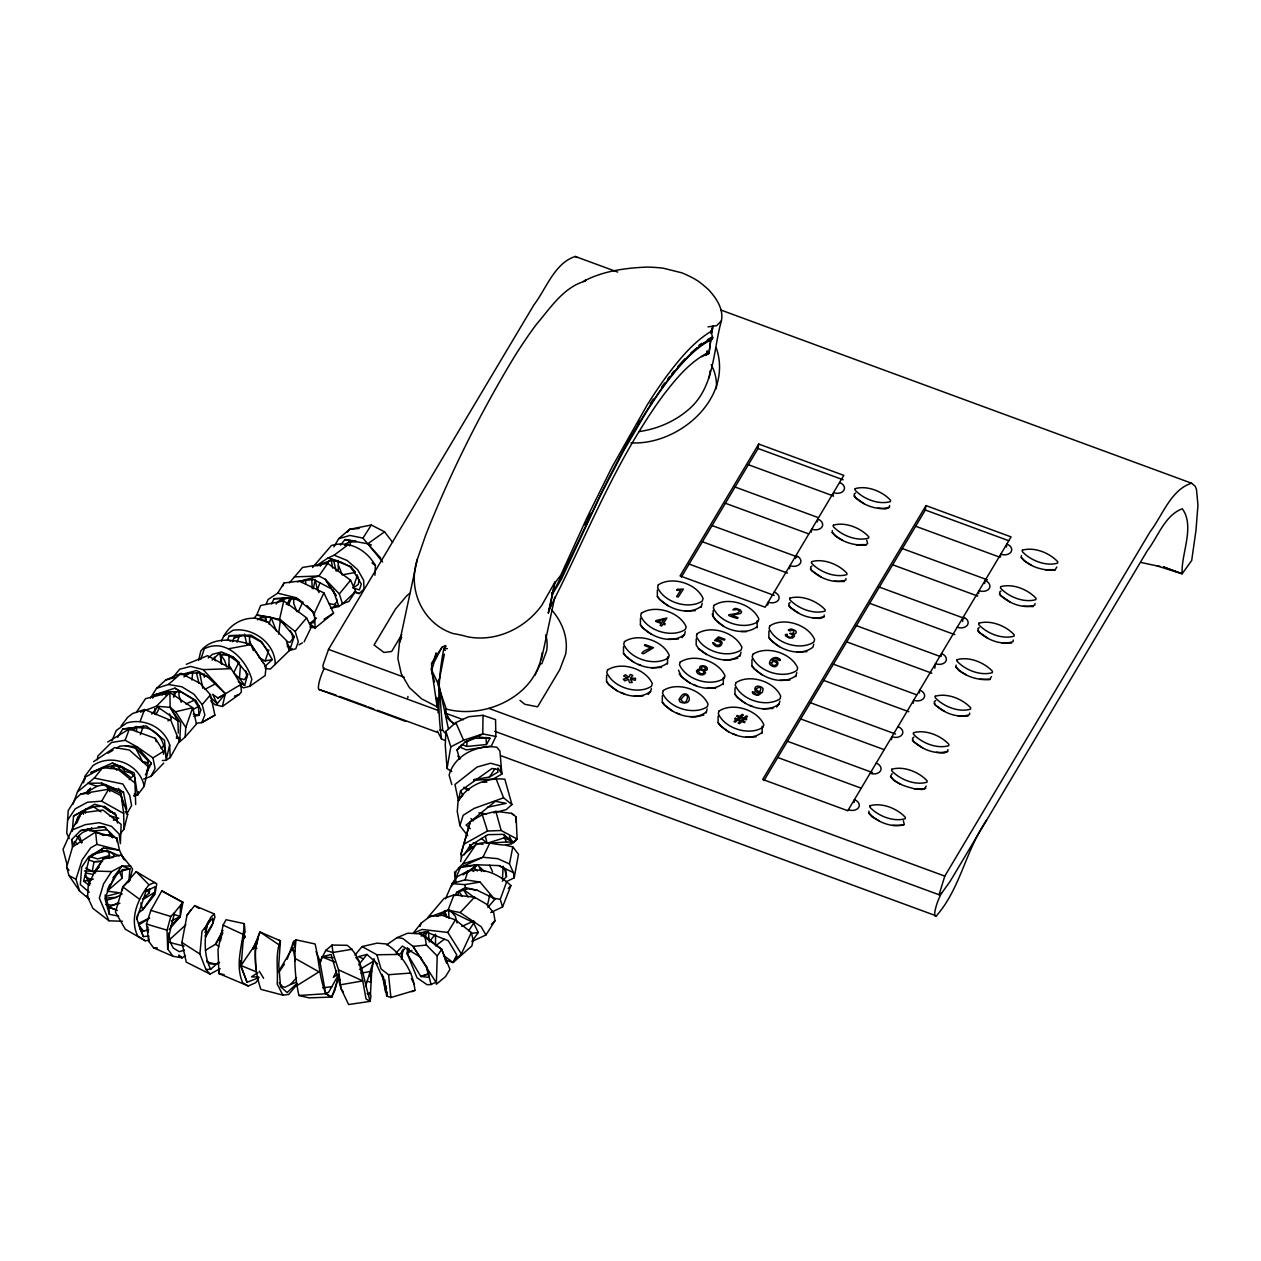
<?xml version="1.0" encoding="UTF-8"?>
<svg xmlns="http://www.w3.org/2000/svg" width="1261" height="1261" viewBox="0 0 1261 1261"><rect width="100%" height="100%" fill="white"/><g stroke="black" fill="none" stroke-linecap="round" stroke-linejoin="round"><path stroke-width="1.5" d="M516.112 822.503L516.143 816.813L511.572 813.345L495.841 811.359L482.301 814.732L470.274 821.778L460.927 854.249L461.605 857.512M469.801 848.543L469.833 844.886L473.427 848.354M85.433 813.077L85.48 809.152M516.143 816.813L517.089 839.038L513.889 842.364L506.481 841.985L504.4 837.808L504.447 834.309M451.785 771.59L447.04 768.485L445.259 745.188L445.905 731.333L455.804 722.553L468.777 716.705L483.01 715.318L482.79 733.949L464.836 742.256L457.018 750.011L459.682 759.09M469.88 849.678L469.975 845.737L487.834 834.656L503.123 834.341L513.889 842.364C502.272 849.599 488.448 838.723 475.901 844.618L461.621 856.03L460.659 861.515M138.269 912.98L142.729 909.812L154.93 892.094L155.103 886.735L146.055 891.038L136.803 918.906L143.344 936.608L148.798 936.04M338.263 570.965L338.263 560.404M305.603 583.875L305.745 580.123M319.837 962.269L325.716 950.416L332.116 945.041L347.201 945.309C362.333 956.689 363.105 978.126 368.527 995.024L370.498 993.495L371.711 971.159L373.823 959.132M437.614 698.153L438.071 712.764M176.272 738.174L179.897 738.379L180.638 722.711L170.14 707.374L169.92 692.541L145.535 698.657L136.267 712.544M249.52 644.812L249.568 636.096M374.943 575.252L375.415 565.527C366.746 549.969 349.25 540.055 331.407 545.524L312.539 567.529M438.229 683.698L438.402 680.262M419.976 933.865L441.728 949.36L437.22 955.98L436.338 984.226L445.606 976.534L449.956 969.346L441.728 949.36L424.784 935.883L418.731 933.345M502.445 879.374L503.139 866.244M445.07 740.522L441.523 738.962C437.457 709.108 437.803 678.071 443.888 648.422L446.142 646.121M638.964 431.593C658.21 428.913 676.337 420.796 690.713 407.666C714.577 385.236 713.159 350.164 721.402 320.814C723.782 308.992 716.311 298.195 708.745 289.872A140.129 84.03 70.7 0 0 698.263 281.187L694.338 278.791A109.66 82.249 50.1 0 0 681.933 272.849L663.018 268.152A137.607 109.092 -13.2 0 0 647.019 267.096C625.283 267.931 602.474 271.115 583.197 281.487M69.213 838.549L66.738 833.206L68.22 810.571L75.912 798.418L80.94 793.878L108.588 789.228L121.214 795.738L127.676 814.511L123.972 829.218L120.567 833.348M185.446 955.633L182.199 957.808L173.025 956.311L167.681 948.981L169.037 932.777M479.101 736.991L490.088 738.284L486.415 744.557L466.743 746.433L467.09 740.774M721.402 320.814L716.705 325.653L708.036 326.851M407.839 697.806L407.918 696.513M401.676 958.202L402.164 950.479M180.213 739.072L179.03 742.461L185.178 736.976L185.793 727.487L192.665 707.72L169.92 692.541L156.474 706.207L140.538 712.118M386.654 944.852L397.01 937.648L402.653 938.405L413.009 946.38L435.943 982.193L431.073 984.542L427.101 984.715L417.028 977.795L407.177 953.615L407.555 947.768M207.655 922.989C204.314 937.79 203.588 955.397 210.697 969.283L218.831 962.048M240.441 665.43L239.448 678.308L244.666 685.401L247.708 674.257L232.954 656.823L221.605 651.969L212.463 654.301L208.238 657.974M128.858 881.928L129.899 868.829L122.018 866.023L111.551 871.572L103.544 883.929L99.335 898.147L108.982 920.782L122.506 921.302M258.915 977.669L247.061 982.256L241.135 966.131L243.672 933.818L245.17 936.608L242.348 941.478M72.287 831.346L73.532 816.04L94.685 804.266L105.341 807.276L116.122 815.3L117.557 823.039M248.275 985.992L242.695 982.745C234.404 963.625 243.294 943.244 244.287 923.651L226.066 919.726L223.102 925.148L217.995 949.99L218.941 973.555L248.275 985.992L255.747 982.682L258.016 979.687M220.171 968.7L210.051 974.091L205.937 969.488L199.9 953.994L201.996 931.264L212.652 918.103L212.888 923.288L205.133 935.93M585.482 281.077L585.671 279.706L585.183 281.14C563.651 287.067 550.206 308.204 536.366 324.455A350.826 69.686 -69.8 0 0 514.898 355.901C480.299 412.804 449.594 474.656 425.619 535.31L417.265 559.569L399.438 642.763L397.877 658.526L401.266 673.8L409.352 687.56L421.6 698.83L437.189 706.869M446.11 708.997C485.312 719.684 536.729 695.867 542.041 652.883M191.893 679.963L192.697 672.46M716.264 388.751C717.194 380.696 715.113 371.869 711.251 364.823M354.94 955.144L362.065 946.554L377.149 943.133L386.229 943.969C401.912 954.073 413.245 971.664 414.948 990.358L390.894 997.53L386.701 995.985L386.859 991.777M142.903 898.809L149.302 892.82L149.744 888.973L146.244 890.534M832.386 530.582L832.213 532.11C839.763 541.867 854.186 545.855 866.149 545.036M824.205 615.037L824.032 616.55C812.383 620.995 796.747 614.406 788.566 605.532M845.989 578.531L845.816 580.044C834.183 584.426 818.531 577.916 810.35 569.026M889.572 505.519L889.399 507.032C877.766 511.414 862.114 504.904 853.933 496.014M868.987 811.186L868.813 812.715C876.6 822.172 892.284 828.13 904.105 824.71M926.157 786.107L924.612 788.708L914.572 788.819L922.075 789.559L925.873 788.204M956.09 665.13L955.901 666.659C963.483 676.369 977.858 680.436 989.853 679.6M947.925 749.601L947.752 751.115C936.103 755.56 920.483 748.971 912.286 740.097M969.709 713.08L969.52 714.609C957.887 718.991 942.251 712.481 934.054 703.591M991.477 676.574L989.932 679.175L979.892 679.285M1021.394 555.597L1021.221 557.126C1028.771 566.867 1043.194 570.87 1055.173 570.051M1013.245 640.052L1013.072 641.581C1001.423 646.01 985.803 639.422 977.606 630.563M1035.013 603.546L1034.84 605.059C1023.207 609.441 1007.555 602.931 999.374 594.057M1056.797 567.04L1055.236 569.641L1045.211 569.736M84.582 779.834L85.023 776.067L92.873 765.679C111.472 752.596 139.924 763.898 144.18 786.297L137.544 795.124L133.745 795.896M401.408 959.353L403.189 949.265M97.349 759.768L97.838 756.017L111.52 742.477L125.17 740.286L137.197 746.906L152.944 757.893L155.087 768.343L150.942 776.398L143.628 779.046M278.602 634.157L280.478 619.577M417.265 559.569C407.303 589.738 422.798 623.801 453.156 633.558A95.316 77.993 20.5 0 1 467.358 636.742C495.731 642.464 525.348 628.419 541.962 605.012L554.872 582.172L552.964 592.449L551.388 592.954M701.636 356.674L709.013 353.285L710.7 340.344M711.661 332.936L712.449 327.781L711.188 332.132L712.749 337.885L710.495 339.713M548.961 609.757L549.481 608.7C581.289 547.085 606.73 481.986 644.213 423.302A325.322 64.626 -69.8 0 1 664.106 394.157C676.4 378.3 689.704 362.017 707.925 352.781L706.333 354.767L707.169 351.125L706.333 354.767L708.981 353.301L710.778 340.139M711.771 332.62L713.127 325.953M709.186 377.827L710.148 370.592M87.971 793.642L88.491 789.827M122.27 890.723L122.806 886.893L136.188 871.65L156.758 883.803L154.914 894.459L142.729 909.812L140.806 902.923M229.029 668.078L228.998 655.2M681.366 577.081L758.05 448.475L758.696 444.045L843.798 475.365L765.175 607.219L680.073 575.899L758.696 444.045M767.744 605.138L768.185 602.191A7.976 5.69 8.3 0 0 778.541 599.826A7.976 5.69 8.3 0 0 774.222 592.055M789.544 568.632L789.969 565.685A7.976 5.69 8.3 0 0 800.325 563.304A7.976 5.69 8.3 0 0 796.022 555.549L795.581 558.497M811.327 532.126L811.753 529.179A7.976 5.69 8.3 0 0 822.125 526.799A7.976 5.69 8.3 0 0 817.806 519.043L817.38 521.991M833.127 495.62L833.553 492.673A7.976 5.69 8.3 0 0 843.908 490.293A7.976 5.69 8.3 0 0 839.605 482.522M853.981 802.595L854.406 799.647A7.976 5.69 8.3 0 1 858.725 807.403A7.976 5.69 8.3 0 1 848.369 809.783M891.48 739.703L891.905 736.755A7.976 5.69 8.3 0 0 902.261 734.391A7.976 5.69 8.3 0 0 897.958 726.62M763.993 780.575L925.322 510.011L925.968 505.598L1011.086 536.902L847.786 810.744L762.684 779.44L925.968 505.598M913.248 703.197L913.673 700.249A7.976 5.69 8.3 0 0 924.045 697.869A7.976 5.69 8.3 0 0 919.726 690.098L919.301 693.046M934.811 668.157L935.457 663.727A7.976 5.69 8.3 0 0 945.813 661.363A7.976 5.69 8.3 0 0 941.494 653.592L941.069 656.54M962.632 621.5L963.278 617.07A7.976 5.69 8.3 0 1 967.581 624.841A7.976 5.69 8.3 0 1 957.225 627.221M978.568 593.663L978.993 590.7A7.976 5.69 8.3 0 0 989.365 588.335A7.976 5.69 8.3 0 0 985.046 580.564L984.62 583.512M1000.336 557.141L1000.777 554.194A7.976 5.69 8.3 0 0 1011.133 551.814A7.976 5.69 8.3 0 0 1006.814 544.043L1006.388 547.006M136.803 918.906L137.402 915.187M282.842 995.134L277.168 983.927C278.318 969.252 274.866 954.876 280.415 940.816L259.971 931.989C252.578 950.479 254.659 970.844 260.838 989.349L282.842 995.134L288.706 994.425L296.745 984.794M435.266 658.179L436.148 652.899L432.759 663.507M289.226 599.858L288.28 605.343L291.244 598.77M331.927 997.041L309.118 997.877L298.92 995.481C294.948 977.433 293.687 958.171 296.083 939.839L315.108 943.969C319.128 960.866 319.238 977.37 325.732 993.747L331.927 997.041L337.601 979.907M447.04 768.485L450.808 746.843L445.905 731.333M174.522 691.753L173.577 697.144L175.862 692.336M506.181 881.723L514.204 877.861L518.492 854.264L512.817 846.888L506.008 845.327M606.446 681.791C616.14 693.739 637.53 701.778 650.613 691.327L651.417 688.459M623.375 653.403C633.085 665.335 654.459 673.39 667.542 662.923L667.589 656.823M650.613 691.327L648.154 694.48M640.304 625.015C650.014 636.947 671.404 645.001 684.487 634.535L685.275 631.651M667.337 664.058L667.542 662.923M657.249 596.611C666.88 608.732 688.348 616.566 701.415 606.131L702.219 603.262M684.487 634.535L682.028 637.688M701.211 607.266L701.415 606.131M662.198 702.314C671.908 714.246 693.282 722.301 706.365 711.85L707.169 708.966M679.127 673.91C688.837 685.842 710.227 693.913 723.31 683.446L723.357 677.33M706.16 712.969L706.365 711.85M698.373 648.658C709.249 657.785 728.054 665.209 740.239 655.042L741.042 652.173M723.105 684.565L723.31 683.446M712.197 614.17C718.802 629.334 743.864 637.152 757.167 626.638L757.215 620.538M740.034 656.177L740.239 655.042M756.963 627.773L757.167 626.638M717.966 722.821C727.66 734.753 749.034 742.808 762.133 732.357L762.18 726.241M734.895 694.433C744.589 706.365 765.979 714.42 779.062 703.953L779.865 701.084M761.928 733.476L762.133 732.357M751.824 666.029C761.534 677.977 782.908 686.031 795.99 675.565L796.794 672.68M779.062 703.953L776.603 707.122M768.769 637.64C778.4 649.746 799.868 657.596 812.935 647.161L813.739 644.276M795.786 676.684L795.99 675.565M812.62 617.748L820.123 618.473L823.922 617.118M834.404 581.242L844.366 581.542M856.203 544.736L866.228 544.626L867.615 543.538L866.748 540.165M877.987 508.215L885.49 508.955L889.289 507.6M892.804 825.34L902.829 825.23L904.216 824.142L903.349 820.769M936.34 752.313L943.843 753.053L947.657 751.682M958.108 715.791L968.07 716.106M1001.66 642.763L1011.621 643.078M1023.428 606.257L1033.389 606.573M95.631 872.801L92.226 871.335L94.039 861.736L102.567 860.979M173.025 956.311L153.59 947.846L148.861 941.494L146.449 924.061L150.847 910.347L161.818 890.881L182.94 902.23L180.228 916.574L169.116 929.578M210.051 974.091L186.265 962.111L181.883 942.471L187.054 915.108L190.963 909.796M220.596 940.659L222.614 930.003M349.691 545.903L350.684 540.796M514.204 877.861L513.432 872.659L509.476 863.927L512.817 846.888M87.119 793.957L87.907 790.284M554.872 582.172L548.22 613.209L551.593 603.641M549.481 608.7L552.681 593.758L561.508 579.098L599.984 496.298L623.754 450.634L646.026 412.568A339.981 67.542 -69.8 0 1 666.833 382.099C679.616 365.627 693.408 348.682 712.355 339.083L711.188 338.657L711.567 337.459L712.749 337.885L699.934 345.546M541.347 659.897L554.824 597.083M487.503 905.24L489.835 894.459M144.18 786.297L148.499 766.987L129.331 749.996L114.735 747.584L93.55 761.691M313.217 588.761L315.203 579.776L317.409 589.754L319.112 592.591M359.212 579.95L358.203 584.489L353.127 587.925L359.401 589.927L361.324 584.048L350.7 566.599L328.159 557.929L315.88 565.968M460.564 790.805L462.787 795.234L458.373 800.577L460.564 790.805L492.011 768.469L497.433 769.336L497.953 772.095L489.347 777.091L473.805 779.597M138.316 791.703L137.544 795.124L133.871 795.486M292.694 945.451L293.923 941.242L294.822 947.137M198.671 660.307L200.783 651.023C213.156 635.733 234.562 639.642 251.049 644.576L266.024 666.77L265.173 675.533L249.773 686.315L243.31 687.86L240.457 685.574M444.392 654.16L438.15 685.417L445.748 707.61L446.299 713.363L450.193 720.788L454.874 724.161M710.731 332.841L712.37 328.427M287.082 646.215L290.424 648.059L294.254 636.506L279.548 619.261L283.82 600.914L306.612 617.858L311.199 627.332L304.106 641.865M315.124 617.858L314.021 622.493L309.639 623.533L315.187 627.946L333.566 613.13L323.904 592.891L299.22 581.1L284.072 582.96L277.704 593.159L268.073 599.511L266.071 604.271M210.697 700.848L214.953 704.663L222.362 706.475L225.388 693.755L240.914 684.424L228.556 664.452M168.832 936.34L174.522 912.649L182.94 902.23M89.61 885.49L83.667 881.218L89.326 858L103.528 848.038L119.448 850.198L123.483 858.583M374.107 958.99L365.532 986.465M455.962 881.502L454.827 876.442L456.261 870.61L460.423 867.552L477.872 864.794L499.12 865.613L513.432 872.659M320.499 962.348L321.902 956.847L331.107 954.435L341.242 989.097L348.619 1004.528L370.056 1001.376L370.955 996.032L369.867 992.549M338.783 975.257L334.874 990.452L331.296 997.309L325.527 993.463L328.601 992.328L338.374 975.037M470.274 821.778L460.927 854.249M457.806 894.979L458.673 891.606M129.678 880.083L132.578 868.939L121.387 854.958L103.292 858.757L94.969 871.067L88.27 885.206L87.592 896.886L92.873 908.377L108.982 920.782M167.681 948.981L167.051 930.177L170.802 916.495L174.522 912.649M83.494 782.813L85.054 777.233L102.693 767.618L117.651 769.1L134.974 782.986L135.684 804.534M370.214 976.581L371.711 971.159M111.945 740.664L116.248 730.513L126.636 723.026C143.959 717.761 164.182 727.408 169.668 744.936L166.105 760.273L162.385 760.541M606.588 675.139L606.541 681.239L608.795 684.613L617.118 690.87M623.517 646.735L623.486 652.851L625.74 656.209L634.047 662.466M640.462 618.331L640.415 624.447L642.669 627.805L650.975 634.078M657.391 589.943L657.344 596.043L659.598 599.416L667.92 605.674M662.356 695.646L662.309 701.762L664.563 705.12L672.87 711.377M696.214 638.854L696.167 644.954L698.421 648.327L706.743 654.585M713.159 610.45L713.111 616.566L715.365 619.923L723.672 626.197M718.108 716.153L718.061 722.269L720.315 725.642L728.622 731.9M735.037 687.765L734.99 693.865L737.259 697.238L745.566 703.496M751.982 659.361L751.934 665.477L754.188 668.834L762.495 675.108M768.911 630.957L768.863 637.073L771.117 640.446L779.424 646.704M79.632 891.054L68.977 875.528L66.644 867.205L72.539 846.935L95.663 832.008L117.021 838.076L119.448 850.198L96.861 844.366L90.65 847.865L82.123 859.939L75.944 879.264L79.632 891.054L89.074 899.014L86.962 895.704M712.449 327.781L711.188 332.132L711.393 331.17C694.117 341.573 681.003 357.399 668.834 373.193A350.826 69.686 -69.8 0 0 647.382 404.639L612.389 466.381L587.248 517.089L560.688 575.363L555.061 582.708M130.419 879.626L122.806 886.893L115.429 912.097L125.312 929.231L145.22 940.785L148.656 940.312M249.773 686.315L251.822 679.458C246.652 660.149 225.798 637.483 204.329 648.8L200.735 659.44M205.039 932.383L207.766 923.241M238.565 663.002L233.663 672.822L239.448 678.308L244.429 679.632L247.708 674.257M710.936 332.605L711.992 329.168M467.689 835.712L459.918 825.624L463.15 815.3L474.246 808.364L503.58 797.819L511.934 804.55L506.228 809.625L493.634 812.809M445.511 898.825L452.1 883.63L465.136 879.8L467.91 871.036C484.161 867.253 499.324 874.693 510.941 885.569L502.556 906.943L490.75 912.554M154.725 882.464L148.987 884.812C137.78 898.699 129.363 918.749 137.701 936.025L145.22 940.785M269.019 624.148L271.147 617.527L276.411 630.941M75.392 824.489L77.804 817.002L85.007 809.972L94.685 806.567L99.745 806.409M232.67 641.707L233.758 638.318L236.564 635.56M420.039 926.441L421.095 923.225L429.969 916.4L442.28 915.328L455.41 919.836L471.362 932.557L473.143 940.075L471.898 945.939L453.014 962.521L445.259 959.952M259.167 657.69L265.157 660.953L268.877 649.904M353.127 587.925L357.336 575.442M140.397 734.627L143.297 726.131M443.399 915.454L445.18 910.426M240.268 686.22L240.914 684.424L241.371 692.021L239.291 694.417L222.362 706.475M317.409 589.754L319.916 582.74M88.38 793.705L90.382 788.172M287.193 959.18L293.545 941.683L296.083 939.839M88.365 793.768L90.303 788.44M94.874 872.77L103.292 858.757L113.049 857.48M502.556 906.943L500.239 899.377L506.512 882.18M125.17 740.286L129.363 728.937L155.245 738.315L163.52 751.335L163.536 754.267M437.22 955.98L426.439 945.072L413.009 946.38L426.517 966.62L428.992 977.338L420.811 976.487L407.177 953.615L409.005 948.666M72.902 804.297L77.473 791.955L85.054 777.233M140.129 721.371L144.589 709.533L170.881 720.441L179.314 741.105L170.235 757.577L166.105 760.273M541.741 663.853L546.533 651.212A70.143 50.014 8.3 0 0 545.761 634.803M617.701 272.077L575.268 256.472C554.525 263.108 546.297 288.69 533.939 304.863L328.506 649.383L322.958 665.256L323.131 668.141L437.535 710.242M1141.504 562.579L1156.936 565.874L1182.124 573.802L1191.692 560.499L1195.98 530.314L1197.95 505.062L1196.468 489.363L1195.207 486.242L1191.55 483.199C1170.807 489.835 1162.579 515.418 1150.221 531.59L944.788 876.111L939.082 894.679L941.983 892.567M237.005 642.164L239.606 635.355M437.11 916.432L448.018 910.158L453.976 894.884L474.53 897.217L486.431 904.09L493.745 912.822L494.99 920.751L485.958 934.953L471.882 941.526L478.282 932.494L473.332 922.532L448.018 910.158L427.637 917.724L444.077 898.431L453.976 894.884M424.925 937.364L427.038 931.942M134.186 729.93L135.605 726.509M165.585 694.984L167.035 691.517M221.542 641.124C228.178 622.461 249.993 612.137 267.962 622.114L286.956 641.014L289.1 650.818L270.295 669.134L265.236 668.425M399.438 642.763L401.66 637.467M243.767 935.189L245.107 932.037L244.287 923.651M552.286 594.688L552.681 593.758M253.209 949.249L259.971 931.989L279.674 945.277M455.867 877.892L460.423 867.552M563.935 569.877L566.157 564.865M560.341 578.657L562.548 573.66M564.03 570.335L566.252 565.338M271.635 603.956L273.984 598.691L296.051 597.714L302.514 602.096M76.7 823.244L81.335 812.935L102.945 810.066L121.135 824.379L120.378 843.688L119.18 834.057L111.472 826.286L99.13 822.708L85.212 824.662L71.672 830.227L63.05 849.347L67.164 865.03M227.752 639.185L229.297 635.702L251.097 635.134L261.768 641.833L272.281 659.566L264.621 666.77M107.453 889.777L109.849 884.528M298.353 611.664L302.845 601.891M146.859 770.534L148.499 766.987M309.891 627.016L315.187 627.946L314.367 613.177L323.904 592.891M584.773 524.954L586.349 521.565M483.01 715.318L495.557 719.653L495.857 736.456L491.349 746.023L466.302 749.901L459.225 746.78M443.588 955.428L453.014 962.521L461.353 953.899L471.362 932.557M587.137 519.926L590.274 513.385M489.946 842.679L482.947 857.259L458.2 868.388L462.74 863.974L475.901 844.618M286.405 641.597L290.014 642.322L294.254 636.506M534.916 675.313L540.559 663.585M152.691 698.074L154.189 694.969L174.869 688.159L193.926 699.729L198.45 706.917L199.017 715.318L193.768 716.28M282.369 586.444L284.072 582.96M455.032 895.641L456.64 892.362L465.404 887.586L477.446 890.392L493.256 898.084L500.239 899.377M155.938 714.64L159.217 708.162M206.347 926.141L210.918 917.11L214.275 913.941L194.635 905.619L187.054 915.108M256.267 971.868L241.04 965.516L253.225 947.547L258.363 937.506L255.211 949.801L255.904 969.11M336.734 970.781L333.33 977.338L337.775 974.359M145.409 774.885L151.399 763.315L137.197 746.906L125.312 745.724L119.795 746.165L116.438 748.183M222.708 930.476L215.489 944.284L205.496 950.258M445.18 645.537L441.98 647.256L434.147 662.135L431.735 670.19L437.236 707.248L436.432 697.443M89.972 831.204L91.817 827.768M278.46 971.758L293.025 947.295L295.279 960.898M71.672 830.227L81.335 812.935M205.685 936.891L212.021 925.558L214.906 917.125L214.275 913.941M327.387 563.699L329.231 560.451M126.872 813.865L131.585 805.59L129.725 795.392L122.853 783.995L94.307 778.069L77.473 791.955M628.293 439.979L631.099 435.108M67.684 820.013L75.187 808.9L87.513 802.217L101.668 801.192L108.588 789.228M451.217 886.641L456.892 876.821L467.91 871.036M108.935 887.949L117.273 873.668M986.559 820.328C965.579 850.213 960.614 888.343 936.324 915.896L935.378 916.258A14.328 2.837 -69.8 0 1 935.694 907.92A14.328 2.837 -69.8 0 1 941.21 893.781L950.258 881.171L1147.337 550.679C1157.976 536.808 1164.88 515.197 1182.298 508.782C1195.255 526.436 1180.958 553.957 1182.124 573.802L1163.336 566.898L1178.089 572.321M333.881 546.88L338.689 538.699L349.581 529.305L371.333 525.002L384.558 531.827L392.66 542.356M401.755 634.582L391.667 651.48L383.927 652.457L374.06 645.001L395.497 609.079L406.657 595.886A89.452 63.775 8.3 0 1 409.557 593.49M637.593 424.043L639.422 420.938M461.353 953.899L447.781 932.431L455.41 919.836M552.964 592.449C584.505 532.599 609.331 468.824 646.199 411.638A341.258 67.795 -69.8 0 1 667.069 381.058C678.922 365.643 691.722 350.211 708.587 340.06M117.683 737.322L122.774 729.016L146.166 725.879L164.529 740.317L166.011 758.034C165.033 744.747 160.683 731.364 145.977 727.944L135.794 727.55L122.774 729.016M150.453 698.058L156.585 688.301L165.711 680.01L181.032 673.406L200.357 683.494L210.492 694.795L214.89 715.176L201.728 722.648L196.29 723.215M404.576 948.997L399.028 955.081M338.689 538.699L349.928 535.436L362.963 538.1L371.333 525.002M464.095 854.895L469.975 845.737M468.682 930.854L474.593 921.728M222.898 932.904L215.489 944.284L218.752 946.302M441.98 647.256L431.561 663.254L431.735 670.19L439.206 686.094L448.427 728.953M457.018 956.453L453.014 962.521L456.797 954.955L448.27 940.722L426.722 932.194L419.251 932.935L428.425 931.737M289.447 582.85L302.561 567.45L327.734 563.352L350.574 580.218L355.57 591.393L348.903 601.465L341.699 604.003M489.347 777.091L494.785 769.052M278.98 972.089L284.403 964.113M204.613 929.105L209.105 920.94L208.317 921.413M327.734 563.352L318.923 576.009L297.423 581.92M456.892 876.821L452.1 883.63L464.836 884.623L480.047 882.054L494.738 899.408L487.865 907.494M121.103 726.052L127.629 717.351L132.657 713.49L144.589 709.533M667.636 379.088L669.638 376.519M347.374 532.158L349.581 529.305L359.117 528.438M286.294 604.476L290.96 598.486M358.66 964.823L366.983 954.435L377.465 963.814M421.095 923.225L413.167 933.282L422.104 929.452L447.781 932.431M94.307 778.069L102.693 767.618M320.215 566.236L322.406 563.509L330.839 560.546L338.642 561.539M276.175 603.987L278.397 601.245L286.909 598.25L296.682 599.495L302.719 602.695M429.15 941.951L434.446 935.394M671.845 373.745L674.288 370.766M210.209 697.018L217.16 703.796L225.388 693.755L203.179 669.638L190.569 666.423L179.677 669.228L172.694 677.709M330.603 608.354L338.831 606.509L342.503 604.019L339.335 593.931L350.574 580.218M340.375 545.178L345.025 539.598L356.122 541.205M292.189 648.706L288.769 650.66L295.815 648.769L298.305 641.676L295.184 631.493L306.612 617.858M151.73 714.104L157.798 706.917M254.328 617.858L256.708 615.037L260.68 605.485L283.82 600.914M214.89 715.176L201.728 722.648L204.849 715.097L202.186 704.647L210.492 694.795M457.018 750.011L461.479 744.841M502.351 881.25L506.512 876.458L505.819 869.775L499.12 865.613M185.178 736.976L196.511 723.972L192.665 707.72L175.61 711.771L170.14 707.374L156.474 706.207L177.927 720.945L178.305 733.114M677.898 366.525L684.975 358.77M161.093 748.482L163.567 745.677M279.059 982.618L282.732 986.843L285.144 987.205L290.661 984.4L296.571 977.732M242.679 939.398L245.17 936.608L242.585 935.441M396.096 953.032L402.369 946.049L420.969 957.477M448.018 910.158L460.17 912.57L474.53 897.217M508.262 888.453L510.941 885.569M150.942 776.398L163.741 763.094M151.399 763.315L147.789 767.066L148.041 760.698L135.857 748.277L125.312 745.724M328.743 603.499L334.197 604.602L337.065 601.655L336.624 598.707M71.593 839.621L80.562 830.573L92.021 828.445L82.611 832.465L78.734 835.838L73.784 844.523L71.593 839.621L72.539 847.203M110.416 768.69L112.796 766.325L116.895 770.298M491.396 924.281L494.99 920.751M170.881 925.653L180.228 916.574L180.449 906.817L182.404 902.214L161.818 890.881M342.503 604.019L355.57 591.393M354.199 592.055L359.18 593.584L364.035 589.029L363.641 580.218L357.651 569.704L347.106 560.467L334.165 555.171L328.159 557.929L338.815 561.24M296.997 983.47L287.114 992.533L280.572 986.685L278.744 964.76L280.415 940.816L278.917 940.296M212.069 660.07L218.689 654.018L228.273 655.562L239.558 662.892L232.954 656.823M129.189 779.613L134.628 774.648M170.093 939.177L185.84 924.817M690.697 353.222L697.018 347.784M156.585 688.301L168.422 684.487L181.032 673.406M83.935 793.61L97.05 786.328L102.519 784.783L119.937 790.489L123.483 792.207L126.762 809.105M108.446 889.951L122.112 878.239L122.096 869.743L129.899 868.829L120.441 871.335L113.033 877.514M511.477 843.751L517.089 839.038L501.184 830.51L487.487 831.015L464.537 843.861M710.211 340.864L712.355 339.083M309.639 623.533L316.543 618.126M855.557 493.004L854.186 494.076L855.037 497.464L864.337 503.754M811.974 566.016L810.602 567.087L811.469 570.476L820.753 576.766M790.19 602.522L788.819 603.593L789.67 606.982L798.97 613.272M1000.998 591.031L999.626 592.118L1000.493 595.491L1009.777 601.781M979.23 627.552L977.858 628.624L978.725 631.997L988.009 638.302M935.694 700.564L934.306 701.652L935.173 705.025L944.457 711.33M913.91 737.086L912.538 738.158L913.405 741.547L922.689 747.836M892.142 773.592L890.597 776.193C895.673 784.106 906.028 786.454 914.572 788.819M334.165 555.171L348.209 544.626M444.345 939.256L435.565 945.829L435.518 934.086M467.768 872.313L477.872 864.794L463.906 866.165M698.846 345.404L701.731 343.323M384.558 531.827L367.771 543.806L345.025 539.598M162.18 694.953L166.641 691.769L181.221 691.722M344.647 545.067L349.171 541.867M301.458 582.456L304.342 580.438L313.721 579.571L331.359 588.777L336.183 595.775L325.259 579.288L318.923 576.009L294.333 576.876M344.458 545.225L348.698 542.262L356.106 541.631M257.433 619.813L260.318 617.827L269.633 617.039L279.28 620.239L284.592 624.29M421.127 936.088L426.722 932.194M407.177 953.615L411.858 950.368M96.104 869.412L99.115 867.332M463.055 874.85L477.872 864.794M279.958 600.189L283.094 598.077M183.933 676.921L189.481 673.216L198.529 672.822L207.356 676.653L225.388 693.755L217.885 698.011L212.668 694.307L217.16 703.796M257.953 972.578L251.459 976.881L258.773 976.991M223.528 636.411L233.017 630.264C252.941 626.922 275.639 643.677 275.182 664.484M324.061 619.23L333.566 613.13M139.876 924.25L149.507 918.166M143.581 899.188L154.93 892.094M296.603 985.85L318.986 971.853L295.106 958.423M152.944 757.893L163.52 751.335M107.674 742.051L129.363 728.937M192.649 709.848L199.396 705.797M359.779 969.457L372.515 961.812M108.068 753.195L113.096 750.185M105.782 900.543L116.422 897.312L122.207 893.891M103.528 848.038L88.711 856.771L81.666 867.205L80.341 884.576L89.247 892.315M708.02 353.852C703.323 356.469 711.393 351.929 708.02 353.852L709.013 353.285M298.999 644.797L302.404 642.842M167.902 720.866L171.307 718.991L169.51 713.852M73.532 816.04L85.007 809.972M707.421 339.635L711.567 337.459M204.849 689.389L216.009 683.525M450.808 746.843L463.607 740.223L482.79 733.949L495.857 736.456M217.885 698.011L223.024 695.363M138.489 923.509L149.539 917.945M317.63 565.858L322.406 563.509M171.433 920.893L180.228 916.574L173.356 914.146M108.903 907.1L118.534 902.703M206.725 960.63L209.909 963.798L215.994 964.224L219.572 962.584M461.778 926.425L473.852 920.987M185.856 703.969L194.588 700.076M133.839 776.429L130.876 772.394L122.932 767.303L112.324 763.063L90.792 772.646L101.258 768.564M130.419 729.867L135.794 727.55M411.716 991.729L414.948 990.358M397.01 937.648L407.823 933.172L418.242 933.755M186.329 664.295L207.561 655.688L231.299 668.677L203.179 669.638M113.348 820.28L118.723 818.121M464.836 742.256L475.302 738.205L490.088 738.284M290.661 984.4L296.162 982.287M737.78 658.21L729.488 660.102L724.019 659.85M703.922 715.003L695.631 716.894L690.145 716.642M427.668 973.933L420.811 976.487L428.945 973.965M234.483 696.135L239.291 694.417M324.345 668.172A14.328 2.837 -69.8 0 0 319.254 681.838A14.328 2.837 -69.8 0 0 319.096 689.531L336.056 695.11M330.902 607.834L336.309 605.926M233.758 638.318L242.175 635.481L251.837 636.884L260.838 641.817L267.521 650.014M93.361 879.09L83.667 881.218M462.74 863.974L482.947 857.259L497.732 858.678L509.476 863.927M509.46 836.469L510.91 839.227L504.4 837.808L487.061 843.294L481.481 838.439M456.64 892.362L468.194 888.737L477.698 890.345M184.563 950.148L179.283 951.677L173.23 948.036L170.566 942.739L168.753 934.038M109.77 855.478L97.696 858.914L90.571 856.818M165.711 680.01L174.759 677.535M511.934 804.55L504.826 779.188C486.967 777.359 466.964 785.177 458.042 801.429L457.254 811.564L459.918 825.624M180.875 674.667L196.59 670.521L207.356 676.653M105.514 896.476L119.669 892.804L107.075 891.133M366.983 954.435L358.534 956.61L363.483 958.896M91.927 854.595L105.845 851.017L100.47 850.387M119.89 903.286L112.481 905.209L105.735 904.452M154.189 694.969L166.641 691.769M300.827 581.289L304.342 580.438M103.008 767.886L112.891 765.537L122.932 767.303M140.176 929.499L143.565 931.107L148.735 929.877M487.329 807.292L506.181 803.336L495.4 801.287L466.113 825.088L470.306 828.729M182.577 674.572L189.481 673.216M265.157 660.953L272.281 659.566M229.376 648.627L251.049 644.576L263.659 663.428M361.103 973.161L370.167 971.474L371.002 982.13L366.872 981.263M354.924 572.526L342.251 574.858L338.468 565.369M343.418 992.108L341.242 989.097L340.438 984.809L362.742 980.9L366.053 998.964L370.056 1001.376L368.291 994.409M352.339 949.218L332.825 952.496L325.716 950.416M80.562 830.573L104.269 826.853L117.305 839.637M221.763 663.964L220.738 654.79L225.577 654.065M470.574 933.439L478.282 932.494M695.363 610.639L685.196 610.939M678.434 639.028L668.251 639.327M661.505 667.432L651.322 667.731M806.882 651.669L796.716 651.969M643 696.009L634.393 696.119M715.696 688.128L707.09 688.238M789.953 680.057L779.771 680.357M773.009 708.461L762.842 708.761M756.08 736.85L745.913 737.149M322.674 987.804L332.116 986.701M103.213 835.349L110.921 834.467M80.94 793.878L90.272 792.98M91.88 831.046L107.169 829.785M362.065 946.554L376.913 954.766L381.074 968.984L388.561 974.706L410.692 973.051M105.656 898.1L116.422 897.312M473.789 780.338L493.177 779.03L501.878 774.049L499.908 751.02L496.834 747.269C477.588 744.195 454.055 755.355 449.121 775.216L451.801 784.547M506.481 841.985L487.061 843.294L485.375 836.09M298.92 995.481L325.732 993.747L319.569 959.999L316.054 951.582M205.937 969.488L210.697 969.283M84.44 871.02L95.568 871.209M273.984 598.691L286.909 598.25M483.042 782.23L486.888 782.119M102.425 861.531L94.039 861.736L88.759 859.986M229.297 635.702L242.175 635.481M376.913 954.766L399.406 954.435M123.483 792.207L101.731 783.113L87.829 783.254L97.05 786.328M130.829 866.008L122.018 866.023L114.578 875.828L104.915 898.242L109.297 914.288L118.66 916.148M630.957 442.863C678.97 445.559 733.571 397.987 716.264 347.894M367.124 993.463L370.498 993.495M94.969 871.067L111.551 871.572M153.59 947.846L157.373 947.973M740.948 631.446L746.433 631.714M447.387 648.69L443.888 648.422L445.228 650.503M439.79 730.072L442.658 730.292L446.11 734.186M334.669 962.001L321.902 956.847L333.093 957.761M98.279 826.649L105.672 827.452M134.817 746.559L142.856 762.054L147.726 762.669M321.902 956.847L325.637 957.335M478.865 812.856L486.352 813.912M473.238 842.931L482.979 844.366M465.136 879.8L480.047 882.054M269.633 617.039L256.708 615.037L279.548 619.261L295.184 631.493M1156.936 565.874L1160.136 566.378M168.422 684.487L181.852 686.772L193.973 694.228L202.186 704.647M85.685 872.975L93.062 874.377M142.856 762.054L147.71 762.984M193.296 714.104L199.017 715.318L200.972 709.864L195.944 700.517L174.869 688.159M291.417 950.305L295.074 951.093M224.253 974.721L218.941 973.555L218.941 969.851M253.225 947.547L256.881 948.398M100.943 850.245L112.119 852.956L114.105 855.399M277.704 593.159L296.051 597.714L314.367 613.177M115.066 813.14L110.022 811.848L102.582 806.425M206.836 961.907L215.994 964.224M169.1 942.282L184.106 946.16M132.216 773.308L125.17 771.464L120.583 766.01M109.471 815.757L116.942 817.743M465.593 788.141L469.344 789.15M259.861 619.797L267.962 622.114M146.449 924.061L167.051 930.177M150.847 910.347L170.802 916.495M371.364 544.988L367.771 543.806L362.963 538.1M339.635 696.419L366.384 706.239M437.457 732.389L377.37 710.29M721.04 310.096L1191.55 483.199M758.05 448.475L843.152 479.795M925.322 510.011L1008.627 540.67M748.372 464.71L833.537 496.03M915.659 526.247L998.948 556.889M735.068 487.014L818.405 517.672M902.34 548.567L987.458 579.871M725.39 503.249L808.727 533.907M892.662 564.786L977.779 596.09M712.087 525.553L797.22 556.873M879.358 587.106L964.476 618.41M702.424 541.757L787.542 573.109M869.68 603.325L954.798 634.646M689.121 564.077L774.222 595.413M856.377 625.645L939.681 656.287M846.698 641.865L931.816 673.185M833.395 664.184L916.7 694.827M823.717 680.42L908.834 711.724M810.413 702.724L895.531 734.028M800.735 718.959L884.04 749.601M638.413 664.374L640.761 665.241M694.18 684.896L696.513 685.748M749.932 705.403L752.265 706.27M787.431 741.263L872.533 772.583M620.916 692.525L624.431 693.818M676.668 713.048L680.183 714.325M732.436 733.555L735.951 734.848M777.753 757.498L861.058 788.141M328.506 649.383L404.198 677.236M489.11 708.477L944.788 876.111M444.912 712.954L463.37 719.747M494.738 731.285L939.413 894.884M368.212 706.917L373.713 708.95M501.358 755.875L936.324 915.896M319.096 689.531L405.758 721.418M465.088 788.771L468.588 790.08M105.073 895.026L108.809 907.211L117.352 910.442M107.879 906.691L115.082 909.48M461.794 744.51L466.743 746.433M334.197 604.602L338.831 606.509L333.109 589.754M88.018 828.887L103.638 835.412M355.98 592.229L359.18 593.584M134.312 793.768L137.544 795.124L134.06 772.788L112.324 763.063M106.665 850.229L119.322 855.872M227.39 639.674L230.779 641.218M332.116 945.041L332.825 952.496L338.547 969.835L362.742 980.9L359.227 961.639L355.744 957.398M223.102 925.148L243.357 934.496M178.699 956.185L182.199 957.808L178.904 955.034M504.4 837.808L513.889 842.364M106.554 786.47L121.529 793.752M575.268 256.472L577.286 257.465M84.566 876.363L91.328 879.689M85.748 868.072L92.226 871.335M966.241 674.808L959.085 670.757L955.838 667.085M900.921 784.342L893.781 780.291L890.518 776.618M340.58 561.791L349.675 566.567L354.956 571.942M176.445 736.566L179.897 738.379M1031.561 565.275L1024.436 561.05L1021.142 557.535M842.553 540.26L835.428 536.035L832.134 532.52M879.153 820.864L871.997 816.797L868.734 813.124M68.977 875.528L75.944 879.264M463.89 787.227L468.729 789.859M101.668 801.192L123.688 813.487L123.972 829.218M238.234 681.744L244.666 685.401M689.799 682.989L681.492 676.731L678.481 670.127M181.883 942.471L199.9 953.994M194.635 905.619L198.939 908.409M460.17 912.57L481.166 926.709L485.958 934.953M93.267 806.583L100.99 811.848M470.7 869.412L473.789 871.556M475.618 898.431L463.134 889.226L468.004 896.949M122.806 886.893L139.419 899.14M130.23 777.075L119.369 768.769L117.588 765.695M104.174 806.157L116.122 815.3M372.011 562.895L375.415 565.527M511.572 813.345L514.189 815.441M519.989 700.344L524.797 704.284L537.596 706.822L559.837 669.528L565.59 654.349A89.452 63.775 8.3 0 0 551.877 610.103M74.525 841.481L77.362 843.94M457.759 756.127L460.549 758.555M484.571 871.509L478.881 866.354L481.607 871.54M279.548 619.261L284.687 623.959M470.936 818.547L473.458 820.895M118.25 788.361L121.009 790.962M490.97 895.673L494.738 899.408M446.788 717.068L453.582 723.798M145.567 889.021L149.302 892.82M446.41 716.894L450.193 720.788M136.188 871.65L148.987 884.812M473.49 867.079L477.288 871.004M339.335 593.931L325.259 579.288L331.359 588.777M307.053 605.658L312.287 611.096L314.415 616.172M90.461 883.756L87.829 880.919L85.401 873.526M380.822 558.229L367.771 543.806L382.603 561.965M449.704 910.001L455.347 916.306L457.049 922.973M125.138 811.643L127.676 814.511M286.925 643.961L290.424 648.059M138.82 925.464L143.565 931.107M350.7 566.599L355.161 571.958M337.885 977.165L340.344 980.16M66.644 867.205L69.008 870.263M76.606 836.138L81.697 842.963M458.972 891.559L462.314 896.413M220.738 654.79L224.568 660.338L226.822 667.069M469.833 844.886L471.709 847.628M290.125 630.547L292.048 633.385L292.883 639.327M497.953 768.028L501.878 774.049L500.254 765.9L490.576 763.22L477.115 767.019L454.937 784.515L458.373 800.577M175.61 711.771L185.793 727.487M259.309 971.222L263.581 978.268M121.387 854.958L124.413 859.923M105.987 784.925L109.959 791.672M109.013 831.976L112.418 837.777M170.14 707.374L177.927 720.945M437.378 731.128L441.523 738.962M375.006 961.15L383.817 979.986L386.938 993.904M411.37 978.52L414.412 984.51M101.731 783.113L102.519 784.783M489.583 865.204L492.594 871.808M455.804 722.553L463.607 740.223M357.005 574.953L358.487 578.279M139.467 927.056L143.344 936.608M296.966 611.711L293.797 603.814L293.64 598.833M79.144 835.476L81.997 842.569M82.233 811.107L83.494 814.243M496.014 778.604L503.58 797.819M240.488 965.516L247.061 982.256M249.694 641.077L253.382 650.597M119.117 870.5L122.112 878.239M444.518 910.71L447.119 917.551M441.728 949.36L446.63 963.278M181.253 702.298L179.03 695.867L178.967 690.902M482.301 814.732L487.487 831.015M444.345 911.199L446.126 916.81M155.245 738.315L156.254 741.767M384.321 982.666L386.701 995.985M495.841 811.359L501.184 830.51M214.338 657.139L215.332 660.811M431.073 668.819L434.493 681.933M504.416 868.34L506.512 876.458M382.178 974.327L385.551 992.044M426.517 966.62L431.073 984.542M119.937 790.489L123.452 804.802M333.582 560.341L336.23 571.186M196.543 673.138L199.017 683.383M244.476 634.157L246.983 645.065M199.474 672.003L202.879 688.411M464.836 884.623L465.404 887.586M245.785 671.025L246.904 676.858M424.784 935.883L426.439 945.072M331.344 560.735L332.652 568.033M219.777 652.914L221.573 663.948M121.214 795.738L123.688 813.487M390.894 997.53L388.561 974.706M240.41 960.803L241.135 966.131M383.344 976.361L383.817 979.986M338.547 969.835L340.438 984.809M386.134 985.881L386.496 988.829M265.756 617.701L266.229 621.5M265.362 617.985L265.803 621.626M95.663 832.008L96.861 844.366M439.206 686.094L442.658 730.292M147.836 926.914L148.231 932.383M148.483 936.025L148.861 941.494M108.809 907.211L109.297 914.288M428.567 932.636L429.024 940.091M136.409 726.494L136.677 731.522M454.59 871.855L454.827 876.442M311.751 578.72L312.224 588.461M154.74 708.587L155.024 714.341M486.068 737.307L486.415 744.557M134.832 777.785L135.069 782.892M169.668 744.936L170.235 757.577M448.664 910.647L448.995 918.276M117.021 838.076L117.1 841.97M109.029 852.058L109.155 857.795M384.983 980.081L385.062 985.503M204.203 673.926L204.25 677.22M876.19 763.126A7.976 5.69 8.3 0 1 880.493 770.897A7.976 5.69 8.3 0 1 870.137 773.277M650.203 403.804A339.981 67.542 -69.8 0 1 653.356 399.043M661.615 387.159A339.981 67.542 -69.8 0 1 664.657 383.013M780.338 660.323C779.456 661.93 774.632 655.2 772.189 660.732C781.662 658.1 778.053 671.088 770.676 665.178A4.477 2.885 10.3 0 1 769.462 663.239C769.62 658.652 775.389 655.815 779.109 658.605A3.578 2.301 10.3 0 1 780.338 660.323M752.486 691.974L752.47 692.462A3.484 2.254 10.3 0 0 753.211 693.786L756.411 695.189A4.319 2.79 10.3 0 0 758.476 695.174L762.432 692.226L763.126 688.837A4.524 2.916 10.3 0 0 760.478 686.709C752.47 683.525 753.574 694.827 760.462 692.226A8.654 5.58 10.3 0 1 758.823 693.771L757.64 694.228A2.648 1.718 10.3 0 1 755.544 694.007L754.22 691.958L752.486 691.974M698.2 671.372L700.549 673.705A2.695 1.734 10.3 0 0 702.156 673.784A2.648 1.702 10.3 0 0 703.386 673.216L703.827 672.539A2.774 1.797 10.3 0 0 702.566 670.505L701.479 670.111A2.664 1.718 10.3 0 0 699.871 670.048A2.68 1.734 10.3 0 0 698.641 670.616L698.2 671.372M713.017 642.637L713.127 643.677A4.098 2.648 10.3 0 0 714.404 645.128C720.851 650.597 726.368 639.485 717.052 640.178L719.148 638.287L724.334 640.194L724.949 639.264L718.486 636.884L714.561 640.525L720.267 642.148A2.774 1.781 10.3 0 1 720.74 643.299L719.259 645.096L716.437 645.065A2.554 1.639 10.3 0 1 714.798 643.409L713.017 642.637M771.212 662.892L772.835 665.256A2.364 1.529 10.3 0 0 774.38 665.461A2.932 1.891 10.3 0 0 775.83 665.004L776.823 663.491A2.743 1.765 10.3 0 0 776.398 662.372L773.545 661.316L771.212 662.892M679.301 699.209L679.411 700.88A3.736 2.412 10.3 0 0 680.972 702.424C696.813 706.538 686.41 683.982 679.301 699.209M635.512 678.434L635.323 680.278L630.516 679.269L632.234 682.453L629.491 682.595L628.593 679.364L624.762 680.861L623.281 679.159L627.552 678.182L623.612 675.975L625.44 674.73L628.845 677.283L630.248 674.446L632.817 675.392L630.658 677.945L635.512 678.434M789.796 598.171L789.654 599.542C797.882 608.48 813.187 614.58 825.009 611.128L825.167 609.757C816.939 600.819 801.618 594.719 789.796 598.171M811.595 561.665L811.438 563.036C819.666 571.974 834.987 578.074 846.809 574.622L846.951 573.251C838.723 564.313 823.417 558.213 811.595 561.665M833.379 525.159L833.237 526.531C841.465 535.468 856.771 541.568 868.593 538.116L868.75 536.745C860.522 527.807 845.201 521.707 833.379 525.159M855.179 488.653L855.021 490.025C863.249 498.962 878.57 505.062 890.392 501.61L890.534 500.239C882.306 491.301 867.001 485.201 855.179 488.653M869.98 805.763L869.838 807.135C878.066 816.072 893.371 822.172 905.193 818.72L905.351 817.349C897.123 808.411 881.802 802.311 869.98 805.763M891.748 769.257L891.606 770.629C899.834 779.566 915.155 785.666 926.977 782.214L927.119 780.827C918.891 771.89 903.585 765.79 891.748 769.257M913.531 732.736L913.374 734.107C921.602 743.044 936.923 749.144 948.745 745.692L948.887 744.321C940.659 735.384 925.353 729.284 913.531 732.736M935.299 696.23L935.158 697.601C943.386 706.538 958.691 712.638 970.513 709.186L970.671 707.799C962.442 698.862 947.121 692.762 935.299 696.23M957.067 659.708L956.926 661.079C965.154 670.032 980.459 676.117 992.297 672.665L992.439 671.293C984.21 662.356 968.889 656.256 957.067 659.708M978.851 623.202L978.694 624.573C986.922 633.511 1002.243 639.611 1014.065 636.159L1014.207 634.787C1005.979 625.834 990.673 619.75 978.851 623.202M1000.619 586.68L1000.477 588.067C1008.69 597.005 1024.011 603.089 1035.833 599.637L1035.99 598.266C1027.762 589.328 1012.441 583.228 1000.619 586.68M1022.387 550.174L1022.245 551.546C1030.473 560.483 1045.779 566.583 1057.601 563.131L1057.758 561.76C1049.53 552.822 1034.209 546.722 1022.387 550.174M787.274 634.425L787.179 635.276A2.506 1.624 10.3 0 0 788.803 636.931C792.302 638.901 794.556 633.385 789.827 633.448C794.982 634.661 795.423 628.419 789.733 630.941L788.251 630.185L789.307 629.475A3.893 2.522 10.3 0 1 792.003 629.16L795.281 630.547A3.578 2.301 10.3 0 1 796.18 632.455L795.959 633.022A2.979 1.923 10.3 0 1 794.083 633.968L793.122 633.984L794.572 636.08L792.665 637.987L789.197 638.034L785.824 636.064A4.161 2.68 10.3 0 1 785.43 634.504L787.274 634.425M741.5 611.758L741.421 612.247A4.224 2.727 10.3 0 1 740.27 613.555L731.695 615.258L738.063 617.591L737.449 618.536C716.815 612.342 738.773 616.408 739.545 610.86L736.928 609.536A2.427 1.56 10.3 0 0 735.068 609.883L732.877 609.772L733.918 608.921A3.704 2.396 10.3 0 1 736.03 608.48L740.16 609.788L741.5 611.758M696.498 670.836C696.371 674.84 704.079 676.59 705.577 672.744L704.174 670.537L706.68 670.111A3.562 2.301 10.3 0 0 707.389 668.74C707.09 664.531 696.639 664.862 700.533 669.197L698.247 669.244L696.498 670.836M756.08 688.932C760.367 696.955 764.008 682.895 756.08 688.932M681.003 699.461C687.513 710.857 691.296 684.707 681.003 699.461M607.518 670.017L606.777 672.602C613.272 687.592 637.845 695.221 651.543 686.22L652.284 683.635C645.79 668.661 621.216 661.016 607.518 670.017M624.463 641.628L623.706 644.213C630.216 659.188 654.774 666.833 668.472 657.816L669.228 655.247C662.719 640.257 638.161 632.628 624.463 641.628M641.392 613.24L640.635 615.809C647.145 630.799 671.703 638.444 685.417 629.428L686.157 626.843C679.647 611.869 655.09 604.224 641.392 613.24M658.321 584.836L657.58 587.421C664.074 602.395 688.648 610.04 702.345 601.04L703.086 598.455C696.592 583.465 672.018 575.836 658.321 584.836M663.286 690.539L662.529 693.124C669.039 708.099 693.597 715.744 707.295 706.727L708.051 704.142C701.542 689.168 676.984 681.523 663.286 690.539M680.215 662.135L679.474 664.72C685.968 679.711 710.542 687.34 724.24 678.339L724.98 675.754C718.486 660.78 693.913 653.135 680.215 662.135M697.144 633.747L696.403 636.332C702.897 651.306 727.471 658.951 741.169 649.935L741.909 647.366C735.415 632.376 710.841 624.731 697.144 633.747M714.089 605.359L713.332 607.928C719.842 622.918 744.4 630.563 758.097 621.547L758.854 618.962C752.344 603.987 727.786 596.343 714.089 605.359M719.038 711.046L718.297 713.631C724.791 728.622 749.365 736.251 763.063 727.25L763.803 724.665C757.309 709.675 732.736 702.046 719.038 711.046M735.967 682.658L735.226 685.243C741.736 700.218 766.294 707.862 779.992 698.846L780.732 696.261C774.238 681.287 749.664 673.642 735.967 682.658M752.912 654.254L752.155 656.839C758.665 671.829 783.223 679.458 796.92 670.458L797.677 667.873C791.167 652.899 766.609 645.254 752.912 654.254M769.84 625.866L769.1 628.451C775.594 643.425 800.168 651.07 813.865 642.054L814.606 639.485C808.112 624.494 783.538 616.85 769.84 625.866M705.671 668.472C705.214 671.12 699.445 669.102 701.746 667.006A2.27 1.466 10.3 0 1 704.205 666.974L705.671 668.472M656.303 620.522L655.72 621.421L661.347 623.501L660.102 625.409L661.71 625.992L662.939 624.085L664.705 624.731L665.288 623.832L663.522 623.186L666.896 618L656.303 620.522M677.33 589.344L676.716 590.29L680.672 590.274L676.605 596.532L678.197 597.115L683.415 589.092L677.33 589.344M645.112 644.607L644.497 645.553L650.849 647.902L643.882 651.117L641.802 653.182L643.441 653.781L653.513 647.713L645.112 644.607M664.279 618.993L661.93 622.587L657.864 621.106L664.279 618.993M735.321 718.25L734.785 719.054L736.282 719.605L733.997 721.655L735.336 722.143L737.606 720.094L740.396 721.119L738.126 723.168L739.45 723.656L741.736 721.607L744.463 722.616L744.983 721.796L742.524 720.898L744.479 719.164L746.276 719.826L746.796 719.006L745.267 718.439L747.552 716.39L746.213 715.901L743.927 717.95L741.137 716.926L743.423 714.861L742.098 714.372L739.813 716.437L737.133 715.444L736.597 716.264L739.009 717.146L737.07 718.896L735.321 718.25M740.349 717.635L738.41 719.385L741.184 720.409L743.139 718.66L740.349 717.635"/></g></svg>
